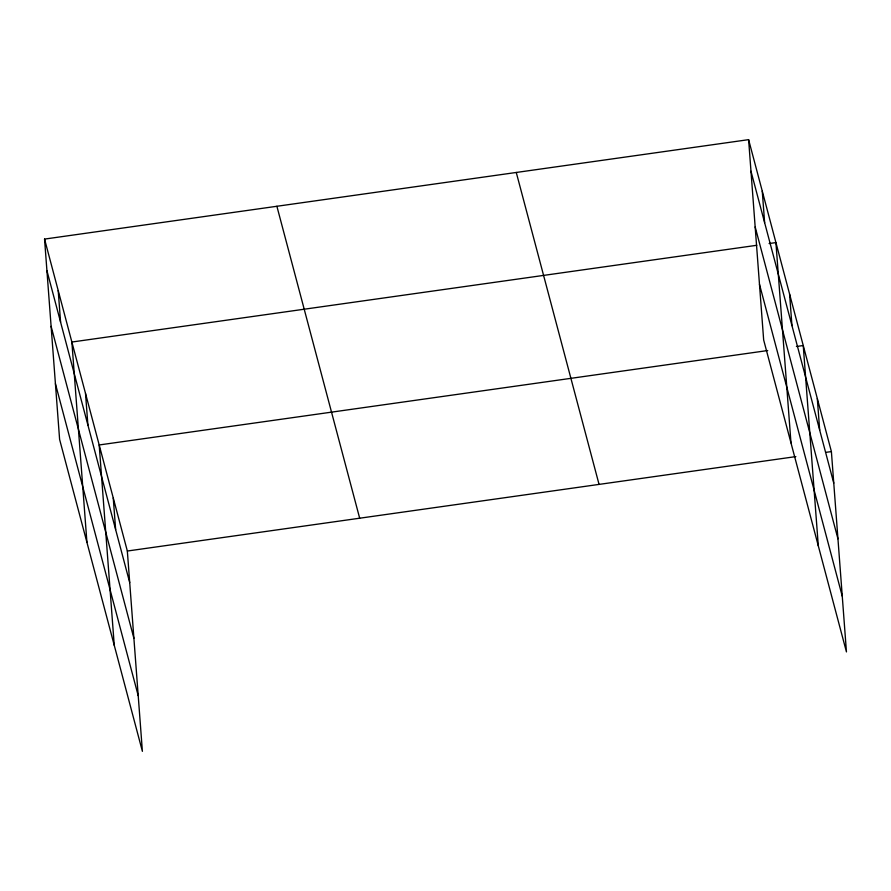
<?xml version="1.0" encoding="UTF-8"?>
<svg xmlns="http://www.w3.org/2000/svg" width="891" height="891" viewBox="0 0 891 891"><rect width="100%" height="100%" fill="white"/><g stroke="black" fill="none" stroke-linecap="round" stroke-linejoin="round"><path stroke-width="1.34" d="M44.55 239.089L127.335 551.028L142.393 751.347L59.608 439.419L44.55 239.089L748.607 139.653L831.392 451.581L846.45 651.911L763.665 339.972L748.607 139.653M756.793 245.292L71.87 342.033L86.928 542.352M769.089 243.555L775.916 242.586L790.985 442.916M767.708 350.542L99.191 444.965L114.248 645.296M796.409 346.488L803.237 345.53L818.306 545.849M127.335 551.028L795.852 456.604M825.924 452.35L831.392 451.581M750.979 171.217L833.764 483.145M755.167 226.915L837.952 538.843M759.477 284.285L842.262 596.213M516.268 172.464L599.053 484.392M276.889 206.278L359.674 518.206M46.922 270.664L129.707 582.591M51.11 326.351L133.895 638.279M55.42 383.731L138.205 695.659M817.314 398.555L819.687 430.119M789.582 294.052L791.954 325.627M762.262 191.119L764.634 222.694M113.257 497.991L115.641 529.566M85.525 393.499L87.897 425.074M58.205 290.566L60.588 322.13"/></g></svg>
